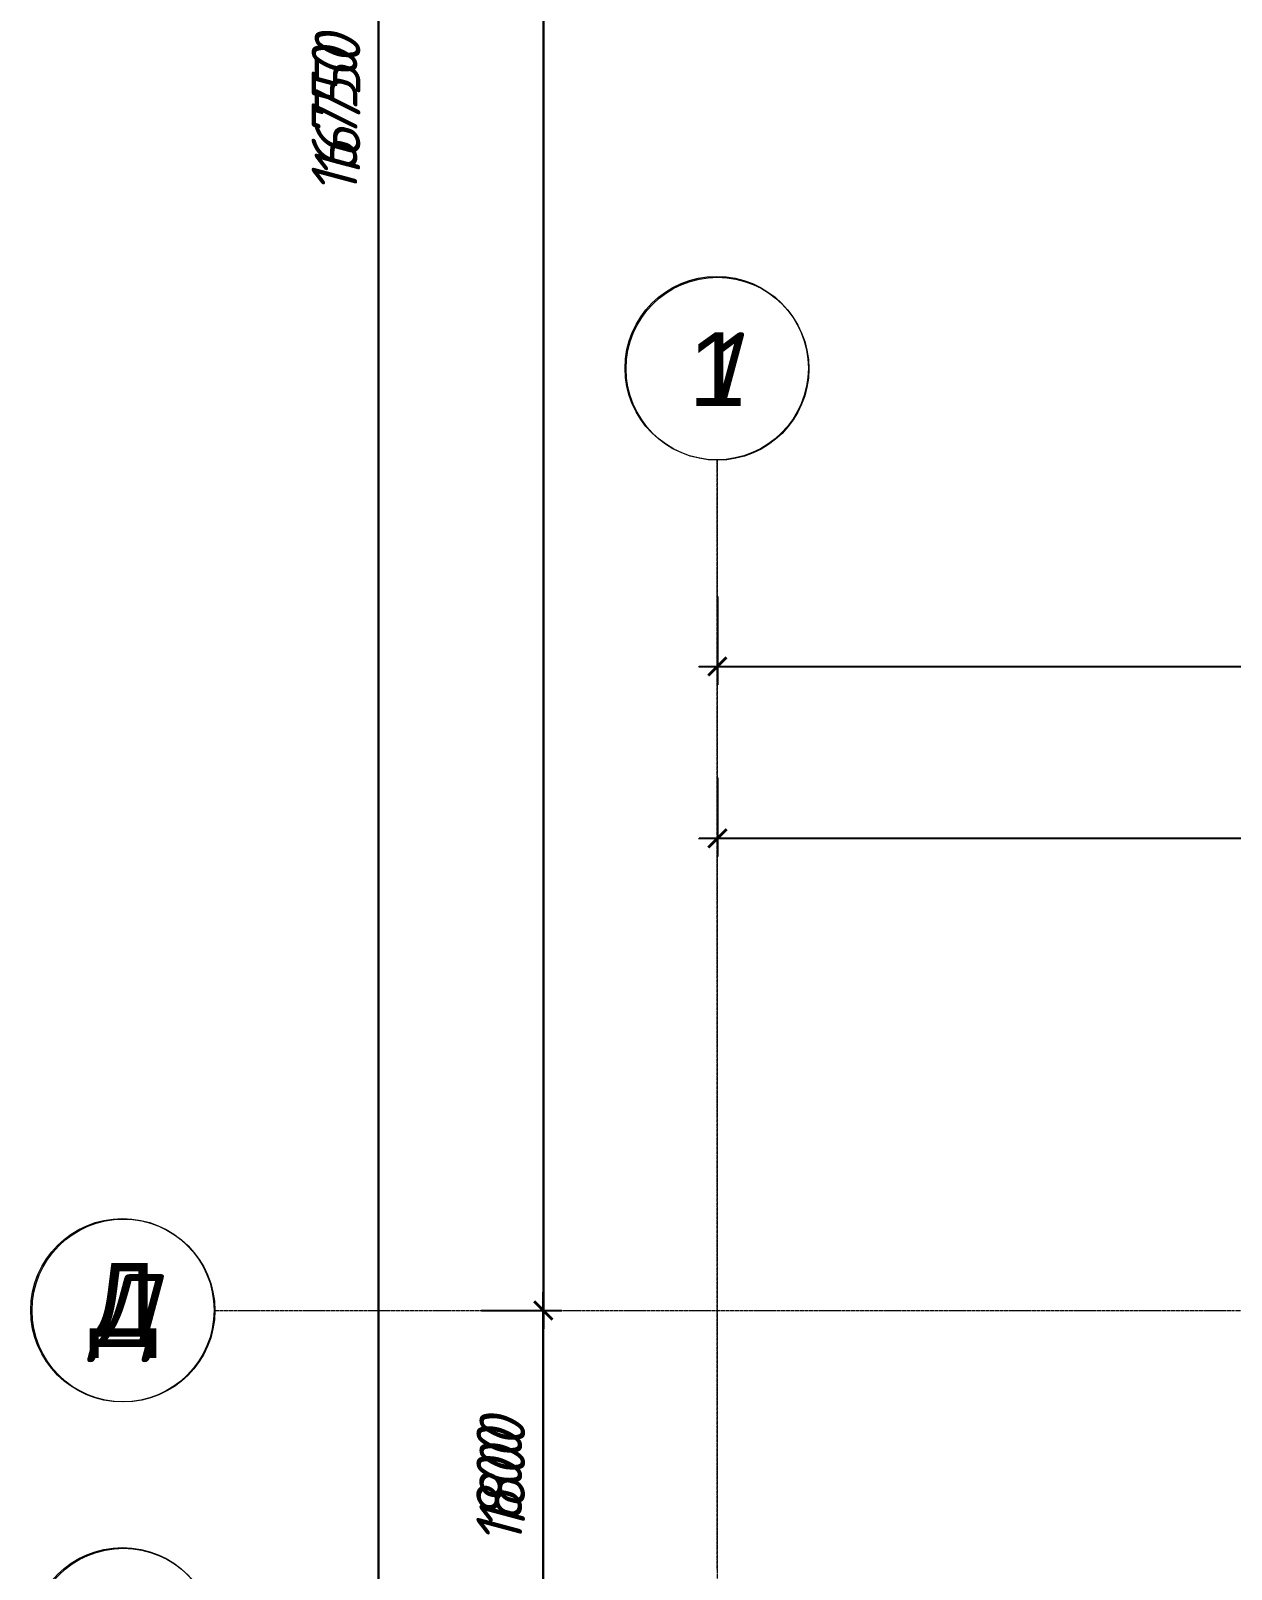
# Model space of a CAD drawing. Header units: millimetres. Extents: x -10178924 to 11692288, y -947381 to 58396.
# Drawn here: x 711602 to 718170, y -812655 to -804242 of the extents above; entities that cross this region are included whole.
import ezdxf
from ezdxf.enums import TextEntityAlignment as Align

# ---------------------------------------------------------------- set-up
doc = ezdxf.new("R2010")
doc.units = ezdxf.units.MM
doc.linetypes.add('осевая', pattern=[50.8, 31.75, -6.35, 6.35, -6.35])
doc.layers.add('PDF _Размеры осевые', color=7, linetype='Continuous', true_color=0x5d6970)
doc.layers.add('PDF _Текст', color=7, linetype='Continuous', lineweight=5)
doc.layers.add('Размеры осевые', color=153, linetype='Continuous', lineweight=9)
doc.styles.add('PDF ArialMT', font='arial.ttf')
doc.styles.add('PDF GOST Common Italic', font='GOST_Common Italic.ttf')
doc.styles.add('PDF ISOCPEUR Italic', font='isocpeui.ttf')
doc.styles.add('Текст_М100', font='GOST_Common Italic.ttf', dxfattribs={"height": 250})
doc.dimstyles.new('Размеры_М100', dxfattribs={"dimtxt": 250, "dimasz": 100, "dimexe": 100, "dimexo": 100, "dimgap": 100, "dimtad": 1, "dimrnd": 5, "dimtxsty": 'Текст_М100', "dimblk": 'ARCHTICK', "dimcen": 250, "dimdle": 100, "dimadec": 0, "dimazin": 2, "dimtfac": 1, "dimtmove": 1, "dimatfit": 3, "dimfxl": 1, "dimarcsym": 0})

# ---------------------------------------------------------------- blocks, each defined once
blk = doc.blocks.new('_ArchTick')
at = {"color": 0, "linetype": 'ByBlock', "const_width": 0.15}
blk.add_lwpolyline([(-0.5, -0.5), (0.5, 0.5)], dxfattribs=at)
blk = doc.blocks.new('*D2696')
at = {"layer": 'Defpoints', "color": 0, "ltscale": 100, "transparency": 16777216}
for p in [(-8390.4, -30450), (-7952.3, -30450), (-8390.4, -32250)]:
    blk.add_point(p, dxfattribs=at)
at = {"layer": 'Размеры осевые', "color": 0, "lineweight": -2, "ltscale": 100, "transparency": 16777216}
for p, q in [((-7952.3, -32350), (-7952.3, -30350)), ((-8290.4, -30450), (-7852.3, -30450)), ((-8290.4, -32250), (-7852.3, -32250))]:
    blk.add_line(p, q, dxfattribs=at)
at = {"layer": 'Размеры осевые', "color": 0, "lineweight": -2, "ltscale": 100, "transparency": 16777216, "xscale": 100, "yscale": 100, "zscale": 100}
for p, rotation in [((-7952.3, -30450), 90), ((-7952.3, -32250), 270)]:
    blk.add_blockref('_ArchTick', p, dxfattribs=dict(at, rotation=rotation))
at = {"layer": 'Размеры осевые', "color": 0, "ltscale": 100, "transparency": 16777216, "insert": (-8177.3, -31350), "char_height": 250, "attachment_point": 5, "rotation": 90, "style": 'Текст_М100'}
blk.add_mtext('1800', dxfattribs=at)
blk = doc.blocks.new('*D2700')
at = {"layer": 'Defpoints', "color": 0, "ltscale": 100, "transparency": 16777216}
for p in [(-9750, -15500), (-8852.3, -15500), (-9750, -32250)]:
    blk.add_point(p, dxfattribs=at)
at = {"layer": 'Размеры осевые', "color": 0, "lineweight": -2, "ltscale": 100, "transparency": 16777216}
for p, q in [((-8852.3, -32350), (-8852.3, -15400)), ((-9650, -15500), (-8752.3, -15500)), ((-9650, -32250), (-8752.3, -32250))]:
    blk.add_line(p, q, dxfattribs=at)
at = {"layer": 'Размеры осевые', "color": 0, "lineweight": -2, "ltscale": 100, "transparency": 16777216, "xscale": 100, "yscale": 100, "zscale": 100}
for p, rotation in [((-8852.3, -15500), 90), ((-8852.3, -32250), 270)]:
    blk.add_blockref('_ArchTick', p, dxfattribs=dict(at, rotation=rotation))
at = {"layer": 'Размеры осевые', "color": 0, "ltscale": 100, "transparency": 16777216, "insert": (-9078.9, -23875), "char_height": 250, "attachment_point": 5, "rotation": 90, "style": 'Текст_М100'}
blk.add_mtext('16750', dxfattribs=at)
blk = doc.blocks.new('*D2702')
at = {"layer": 'Defpoints', "color": 0, "ltscale": 100, "transparency": 16777216}
for p in [(-8472, -15500), (-8390.4, -30450), (-7952.3, -30450)]:
    blk.add_point(p, dxfattribs=at)
at = {"layer": 'Размеры осевые', "color": 0, "lineweight": -2, "ltscale": 100, "transparency": 16777216}
for p, q in [((-7952.3, -15400), (-7952.3, -30550)), ((-8372, -15500), (-7852.3, -15500)), ((-8290.4, -30450), (-7852.3, -30450))]:
    blk.add_line(p, q, dxfattribs=at)
at = {"layer": 'Размеры осевые', "color": 0, "lineweight": -2, "ltscale": 100, "transparency": 16777216, "xscale": 100, "yscale": 100, "zscale": 100}
for p, rotation in [((-7952.3, -15500), 90), ((-7952.3, -30450), 270)]:
    blk.add_blockref('_ArchTick', p, dxfattribs=dict(at, rotation=rotation))
at = {"layer": 'Размеры осевые', "color": 0, "ltscale": 100, "transparency": 16777216, "insert": (-8177.3, -22975), "char_height": 250, "attachment_point": 5, "rotation": 90, "style": 'Текст_М100'}
blk.add_mtext('14950', dxfattribs=at)
blk = doc.blocks.new('*D2713')
at = {"layer": 'Defpoints', "color": 0, "ltscale": 100, "transparency": 16777216}
for p in [(-7000, -26444.9), (61000, -26444.9), (61000, -26928.2)]:
    blk.add_point(p, dxfattribs=at)
at = {"layer": 'Размеры осевые', "color": 0, "lineweight": -2, "ltscale": 100, "transparency": 16777216}
for p, q in [((-7000, -26544.9), (-7000, -27028.2)), ((61000, -26544.9), (61000, -27028.2)), ((-7100, -26928.2), (61100, -26928.2))]:
    blk.add_line(p, q, dxfattribs=at)
at = {"layer": 'Размеры осевые', "color": 0, "lineweight": -2, "ltscale": 100, "transparency": 16777216, "xscale": 100, "yscale": 100, "zscale": 100, "rotation": 180}
blk.add_blockref('_ArchTick', (-7000, -26928.2), dxfattribs=at)
at = {"layer": 'Размеры осевые', "color": 0, "lineweight": -2, "ltscale": 100, "transparency": 16777216, "xscale": 100, "yscale": 100, "zscale": 100}
blk.add_blockref('_ArchTick', (61000, -26928.2), dxfattribs=at)
at = {"layer": 'Размеры осевые', "color": 0, "ltscale": 100, "transparency": 16777216, "insert": (27000, -26703.2), "char_height": 250, "attachment_point": 5, "style": 'Текст_М100'}
blk.add_mtext('68000', dxfattribs=at)
blk = doc.blocks.new('*D2714')
at = {"layer": 'Defpoints', "color": 0, "ltscale": 100, "transparency": 16777216}
for p in [(-7000, -27437.9), (-600, -27437.9), (-600, -27867.7)]:
    blk.add_point(p, dxfattribs=at)
at = {"layer": 'Размеры осевые', "color": 0, "lineweight": -2, "ltscale": 100, "transparency": 16777216}
for p, q in [((-7000, -27537.9), (-7000, -27967.7)), ((-600, -27537.9), (-600, -27967.7)), ((-7100, -27867.7), (-500, -27867.7))]:
    blk.add_line(p, q, dxfattribs=at)
at = {"layer": 'Размеры осевые', "color": 0, "lineweight": -2, "ltscale": 100, "transparency": 16777216, "xscale": 100, "yscale": 100, "zscale": 100, "rotation": 180}
blk.add_blockref('_ArchTick', (-7000, -27867.7), dxfattribs=at)
at = {"layer": 'Размеры осевые', "color": 0, "lineweight": -2, "ltscale": 100, "transparency": 16777216, "xscale": 100, "yscale": 100, "zscale": 100}
blk.add_blockref('_ArchTick', (-600, -27867.7), dxfattribs=at)
at = {"layer": 'Размеры осевые', "color": 0, "ltscale": 100, "transparency": 16777216, "insert": (-3800, -27642.7), "char_height": 250, "attachment_point": 5, "style": 'Текст_М100'}
blk.add_mtext('6400', dxfattribs=at)
blk = doc.blocks.new('A$C5282721b')
at = {"layer": 'Размеры осевые', "color": 251, "linetype": 'осевая', "ltscale": 0.5, "transparency": 33554687}
for p, q in [((-7000, -52200), (-7000, -25800)), ((-9750, -30450), (44700, -30450))]:
    blk.add_line(p, q, dxfattribs=at)
at = {"layer": 'Размеры осевые', "color": 251, "ltscale": 100, "transparency": 33554687}
for centre in [(-7000, -25300), (-10250, -30450), (-10250, -32250)]:
    blk.add_circle(centre, 500, dxfattribs=at)
at = {"layer": 'Размеры осевые', "color": 251, "ltscale": 100, "transparency": 33554687, "style": 'PDF ISOCPEUR Italic'}
for s, p in [('1', (-7000, -25300)), ('Д', (-10250, -30450))]:
    blk.add_text(s, height=400, dxfattribs=at).set_placement(p, align=Align.MIDDLE_CENTER)
at = {"layer": 'Размеры осевые', "color": 251, "ltscale": 100, "transparency": 33554687}
for base, p1, p2, picture, middle in [((-8852.333, -15500), (-9750, -32250), (-9750, -15500), '*D2700', (-9078.943, -23875)), ((-7952.328, -30450), (-8472.036, -15500), (-8390.375, -30450), '*D2702', (-8177.328, -22975)), ((-7952.328, -30450), (-8390.375, -32250), (-8390.375, -30450), '*D2696', (-8177.328, -31350))]:
    dim = blk.add_linear_dim(base=base, p1=p1, p2=p2, angle=90, dimstyle='Размеры_М100', dxfattribs=at)
    dim.commit()
    dim.dimension.update_dxf_attribs({"geometry": picture, "text_midpoint": middle})
for base, p1, p2, picture, middle in [((61000, -26928.154), (-7000, -26444.862), (61000, -26444.862), '*D2713', (27000, -26703.154)), ((-600, -27867.723), (-7000, -27437.867), (-600, -27437.867), '*D2714', (-3800, -27642.723))]:
    dim = blk.add_linear_dim(base=base, p1=p1, p2=p2, dimstyle='Размеры_М100', dxfattribs=at)
    dim.commit()
    dim.dimension.update_dxf_attribs({"geometry": picture, "text_midpoint": middle})

msp = doc.modelspace()

# ---------------------------------------------------------------- linework, layer by layer
at = {"layer": 'PDF _Размеры осевые', "lineweight": 9}
for points in [[(713502.4, -813141.8), (713502.4, -796192.1)], [(714404.1, -796191.4), (714404.1, -811342)], [(715356.6, -806609.7), (715356.6, -806605.5), (715356.6, -806592.8)], [(715356.6, -806635.1), (715356.6, -806630.9), (715356.6, -806614)], [(715356.6, -806660.5), (715356.6, -806656.3), (715356.6, -806639.4)], [(715356.6, -806685.9), (715356.6, -806681.7), (715356.6, -806664.8)], [(715356.6, -806711.3), (715356.6, -806707.1), (715356.6, -806690.2)], [(715356.6, -806736.7), (715356.6, -806732.5), (715356.6, -806715.6)], [(715356.6, -806762.1), (715356.6, -806757.9), (715356.6, -806741)], [(715356.6, -806787.5), (715356.6, -806783.3), (715356.6, -806766.4)], [(715356.6, -806812.9), (715356.6, -806808.7), (715356.6, -806791.8)], [(715356.6, -806838.3), (715356.6, -806834.1), (715356.6, -806817.2)], [(715356.6, -806863.7), (715356.6, -806859.5), (715356.6, -806842.6)], [(715356.6, -806889.1), (715356.6, -806884.9), (715356.6, -806868)], [(715356.6, -806914.5), (715356.6, -806910.3), (715356.6, -806893.4)], [(715356.6, -806939.9), (715356.6, -806935.7), (715356.6, -806918.8)], [(715356.6, -806965.3), (715356.6, -806961.1), (715356.6, -806944.2)], [(715356.6, -806990.7), (715356.6, -806986.5), (715356.6, -806969.6)], [(715356.6, -807016.1), (715356.6, -807011.9), (715356.6, -806995)], [(715356.6, -807041.5), (715356.6, -807037.3), (715356.6, -807020.4)], [(715356.6, -807066.9), (715356.6, -807062.7), (715356.6, -807045.8)], [(715356.6, -807092.3), (715356.6, -807088.1), (715356.6, -807071.2)], [(715356.6, -807117.7), (715356.6, -807113.5), (715356.6, -807096.6)], [(715356.6, -807143.1), (715356.6, -807138.9), (715356.6, -807122)], [(715356.6, -807168.5), (715356.6, -807164.3), (715356.6, -807147.4)], [(715356.6, -807193.9), (715356.6, -807189.7), (715356.6, -807172.8)], [(715356.6, -807219.3), (715356.6, -807215.1), (715356.6, -807198.2)], [(715356.6, -807244.7), (715356.6, -807240.5), (715356.6, -807223.6)], [(715356.6, -807270.1), (715356.6, -807265.9), (715356.6, -807249)], [(715356.6, -807295.5), (715356.6, -807291.3), (715356.6, -807274.4)], [(715356.6, -807320.9), (715356.6, -807316.7), (715356.6, -807299.8)], [(715356.6, -807346.3), (715356.6, -807342.1), (715356.6, -807325.2)], [(715356.6, -807333.6), (715356.6, -807820.5)], [(715356.6, -807371.7), (715356.6, -807367.5), (715356.6, -807350.6)], [(715356.6, -807397.1), (715356.6, -807392.9), (715356.6, -807376)], [(715356.6, -807422.5), (715356.6, -807418.3), (715356.6, -807401.4)], [(715356.6, -807447.9), (715356.6, -807443.7), (715356.6, -807426.8)], [(715356.6, -807473.3), (715356.6, -807469.1), (715356.6, -807452.2)], [(715356.6, -807498.7), (715356.6, -807494.5), (715356.6, -807477.6)], [(715356.6, -807524.1), (715356.6, -807519.9), (715356.6, -807503)], [(715356.6, -807549.5), (715356.6, -807545.3), (715356.6, -807528.4)], [(715356.6, -807574.9), (715356.6, -807570.7), (715356.6, -807553.8)], [(715356.6, -807600.3), (715356.6, -807596.1), (715356.6, -807579.2)], [(715356.6, -807625.7), (715356.6, -807621.5), (715356.6, -807604.6)], [(715356.6, -807651.1), (715356.6, -807646.9), (715356.6, -807630)], [(715356.6, -807676.5), (715356.6, -807672.3), (715356.6, -807655.4)], [(715356.6, -807701.9), (715356.6, -807697.7), (715356.6, -807680.8)], [(715255, -807718.9), (783451.7, -807718.9)], [(715356.6, -807727.3), (715356.6, -807723.1), (715356.6, -807706.2)], [(715356.6, -807752.7), (715356.6, -807748.5), (715356.6, -807731.6)], [(715356.6, -807778.1), (715356.6, -807773.9), (715356.6, -807757)], [(715356.6, -807803.5), (715356.6, -807799.3), (715356.6, -807782.4)], [(715356.6, -807828.9), (715356.6, -807824.7), (715356.6, -807807.8)], [(715356.6, -807854.3), (715356.6, -807850.1), (715356.6, -807833.2)], [(715356.6, -807879.7), (715356.6, -807875.5), (715356.6, -807858.6)], [(715356.6, -807905.1), (715356.6, -807900.9), (715356.6, -807884)], [(715356.6, -807930.5), (715356.6, -807926.3), (715356.6, -807909.4)], [(715356.6, -807955.9), (715356.6, -807951.7), (715356.6, -807934.8)], [(715356.6, -807981.3), (715356.6, -807977.1), (715356.6, -807960.2)], [(715356.6, -808006.7), (715356.6, -808002.5), (715356.6, -807985.6)], [(715356.6, -808032.1), (715356.6, -808027.9), (715356.6, -808011)], [(715356.6, -808057.5), (715356.6, -808053.3), (715356.6, -808036.4)], [(715356.6, -808082.9), (715356.6, -808078.7), (715356.6, -808061.8)], [(715356.6, -808108.3), (715356.6, -808104.1), (715356.6, -808087.2)], [(715356.6, -808133.7), (715356.6, -808129.5), (715356.6, -808112.6)], [(715356.6, -808159.1), (715356.6, -808154.9), (715356.6, -808138)], [(715356.6, -808184.5), (715356.6, -808180.3), (715356.6, -808163.4)], [(715356.6, -808209.9), (715356.6, -808205.7), (715356.6, -808188.8)], [(715356.6, -808235.3), (715356.6, -808231.1), (715356.6, -808214.2)], [(715356.6, -808260.7), (715356.6, -808256.5), (715356.6, -808239.6)], [(715356.6, -808286.1), (715356.6, -808281.9), (715356.6, -808265)], [(715356.6, -808311.5), (715356.6, -808307.3), (715356.6, -808290.4)], [(715356.6, -808336.9), (715356.6, -808332.7), (715356.6, -808315.8)], [(715356.6, -808328.5), (715356.6, -808760.3)], [(715356.6, -808362.3), (715356.6, -808358.1), (715356.6, -808341.2)], [(715356.6, -808387.7), (715356.6, -808383.5), (715356.6, -808366.6)], [(715356.6, -808413.1), (715356.6, -808408.9), (715356.6, -808392)], [(715356.6, -808438.5), (715356.6, -808434.3), (715356.6, -808417.4)], [(715356.6, -808463.9), (715356.6, -808459.7), (715356.6, -808442.8)], [(715356.6, -808489.3), (715356.6, -808485.1), (715356.6, -808468.2)], [(715356.6, -808514.7), (715356.6, -808510.5), (715356.6, -808493.6)], [(715356.6, -808540.1), (715356.6, -808535.9), (715356.6, -808519)], [(715356.6, -808565.5), (715356.6, -808561.3), (715356.6, -808544.4)], [(715356.6, -808590.9), (715356.6, -808586.7), (715356.6, -808569.8)], [(715356.6, -808616.3), (715356.6, -808612.1), (715356.6, -808595.2)], [(715255, -808658.7), (721854.5, -808658.7)], [(715356.6, -808641.7), (715356.6, -808637.5), (715356.6, -808620.6)], [(715356.6, -808667.1), (715356.6, -808662.9), (715356.6, -808646)], [(715356.6, -808692.5), (715356.6, -808688.3), (715356.6, -808671.4)], [(715356.6, -808717.9), (715356.6, -808713.7), (715356.6, -808696.8)], [(715356.6, -808743.3), (715356.6, -808739.1), (715356.6, -808722.2)], [(715356.6, -808768.7), (715356.6, -808764.5), (715356.6, -808747.6)], [(715356.6, -808794.1), (715356.6, -808789.9), (715356.6, -808773)], [(715356.6, -808819.5), (715356.6, -808815.3), (715356.6, -808798.4)], [(715356.6, -808844.9), (715356.6, -808840.7), (715356.6, -808823.8)], [(715356.6, -808870.3), (715356.6, -808866.1), (715356.6, -808849.2)], [(715356.6, -808895.7), (715356.6, -808891.5), (715356.6, -808874.6)], [(715356.6, -808921.1), (715356.6, -808916.9), (715356.6, -808900)], [(715356.6, -808946.5), (715356.6, -808942.3), (715356.6, -808925.4)], [(715356.6, -808971.9), (715356.6, -808967.7), (715356.6, -808950.8)], [(715356.6, -808997.3), (715356.6, -808993.1), (715356.6, -808976.2)], [(715356.6, -809022.7), (715356.6, -809018.5), (715356.6, -809001.6)], [(715356.6, -809048.1), (715356.6, -809043.9), (715356.6, -809027)], [(715356.6, -809073.5), (715356.6, -809069.3), (715356.6, -809052.4)], [(715356.6, -809098.9), (715356.6, -809094.7), (715356.6, -809077.8)], [(715356.6, -809124.3), (715356.6, -809120.1), (715356.6, -809103.2)], [(715356.6, -809149.7), (715356.6, -809145.5), (715356.6, -809128.6)], [(715356.6, -809175.1), (715356.6, -809170.9), (715356.6, -809154)], [(715356.6, -809200.5), (715356.6, -809196.3), (715356.6, -809179.4)], [(715356.6, -809225.9), (715356.6, -809221.7), (715356.6, -809204.8)], [(715356.6, -809251.3), (715356.6, -809247.1), (715356.6, -809230.2)], [(715356.6, -809276.7), (715356.6, -809272.5), (715356.6, -809255.6)], [(715356.6, -809293.7), (715356.6, -809281)], [(715356.6, -809302.1), (715356.6, -809297.9)], [(715356.6, -809319.1), (715356.6, -809306.4)], [(715356.6, -809327.5), (715356.6, -809323.3)], [(715356.6, -809344.5), (715356.6, -809331.8)], [(715356.6, -809352.9), (715356.6, -809348.7)], [(715356.6, -809369.9), (715356.6, -809357.2)], [(715356.6, -809378.3), (715356.6, -809374.1)], [(715356.6, -809395.3), (715356.6, -809382.6)], [(715356.6, -809403.8), (715356.6, -809399.5)], [(715356.6, -809420.7), (715356.6, -809408)], [(715356.6, -809429.1), (715356.6, -809424.9)], [(715356.6, -809446.1), (715356.6, -809433.4)], [(715356.6, -809454.5), (715356.6, -809450.3)], [(715356.6, -809471.5), (715356.6, -809458.8)], [(715356.6, -809479.9), (715356.6, -809475.7)], [(715356.6, -809496.9), (715356.6, -809484.2)], [(715356.6, -809505.3), (715356.6, -809501.1)], [(715356.6, -809522.3), (715356.6, -809509.6)], [(715356.6, -809530.8), (715356.6, -809526.5)], [(715356.6, -809547.7), (715356.6, -809535)], [(715356.6, -809556.2), (715356.6, -809551.9)], [(715356.6, -809573.1), (715356.6, -809560.4)], [(715356.6, -809581.5), (715356.6, -809577.3)], [(715356.6, -809598.5), (715356.6, -809585.8)], [(715356.6, -809606.9), (715356.6, -809602.7)], [(715356.6, -809623.9), (715356.6, -809611.2)], [(715356.6, -809632.4), (715356.6, -809628.1)], [(715356.6, -809649.3), (715356.6, -809636.6)], [(715356.6, -809657.8), (715356.6, -809653.5)], [(715356.6, -809674.7), (715356.6, -809662)], [(715356.6, -809683.2), (715356.6, -809678.9)], [(715356.6, -809700.1), (715356.6, -809687.4)], [(715356.6, -809708.5), (715356.6, -809704.3)], [(715356.6, -809725.5), (715356.6, -809712.8)], [(715356.6, -809733.9), (715356.6, -809729.7)], [(715356.6, -809750.9), (715356.6, -809738.2)], [(715356.6, -809759.4), (715356.6, -809755.1)], [(715356.6, -809776.3), (715356.6, -809763.6)], [(715356.6, -809784.8), (715356.6, -809780.5)], [(715356.6, -809801.7), (715356.6, -809789)], [(715356.6, -809810.2), (715356.6, -809805.9)], [(715356.6, -809827.1), (715356.6, -809814.4)], [(715356.6, -809835.6), (715356.6, -809831.3)], [(715356.6, -809852.5), (715356.6, -809839.8)], [(715356.6, -809861), (715356.6, -809856.7)], [(715356.6, -809877.9), (715356.6, -809865.2)], [(715356.6, -809886.4), (715356.6, -809882.1)], [(715356.6, -809903.3), (715356.6, -809890.6)], [(715356.6, -809911.8), (715356.6, -809907.5)], [(715356.6, -809928.7), (715356.6, -809916)], [(715356.6, -809937.2), (715356.6, -809932.9)], [(715356.6, -809954.1), (715356.6, -809941.4)], [(715356.6, -809962.6), (715356.6, -809958.3)], [(715356.6, -809979.5), (715356.6, -809966.8)], [(715356.6, -809988), (715356.6, -809983.7)], [(715356.6, -810004.9), (715356.6, -809992.2)], [(715356.6, -810013.4), (715356.6, -810009.1)], [(715356.6, -810030.3), (715356.6, -810017.6)], [(715356.6, -810038.8), (715356.6, -810034.5)], [(715356.6, -810055.7), (715356.6, -810043)], [(715356.6, -810064.2), (715356.6, -810059.9)], [(715356.6, -810081.1), (715356.6, -810068.4)], [(715356.6, -810089.6), (715356.6, -810085.3)], [(715356.6, -810106.5), (715356.6, -810093.8)], [(715356.6, -810115), (715356.6, -810110.7)], [(715356.6, -810131.9), (715356.6, -810119.2)], [(715356.6, -810140.4), (715356.6, -810136.1)], [(715356.6, -810157.3), (715356.6, -810144.6)], [(715356.6, -810165.8), (715356.6, -810161.5)], [(715356.6, -810182.7), (715356.6, -810170)], [(715356.6, -810191.2), (715356.6, -810186.9)], [(715356.6, -810208.1), (715356.6, -810195.4)], [(715356.6, -810216.6), (715356.6, -810212.3)], [(715356.6, -810233.5), (715356.6, -810220.8)], [(715356.6, -810242), (715356.6, -810237.7)], [(715356.6, -810258.9), (715356.6, -810246.2)], [(715356.6, -810267.4), (715356.6, -810263.1)], [(715356.6, -810284.3), (715356.6, -810271.6)], [(715356.6, -810292.8), (715356.6, -810288.5)], [(715356.6, -810309.7), (715356.6, -810297)], [(715356.6, -810318.2), (715356.6, -810313.9)], [(715356.6, -810335.1), (715356.6, -810322.4)], [(715356.6, -810343.6), (715356.6, -810339.3)], [(715356.6, -810360.5), (715356.6, -810347.8)], [(715356.6, -810369), (715356.6, -810364.7)], [(715356.6, -810385.9), (715356.6, -810373.2)], [(715356.6, -810394.4), (715356.6, -810390.1)], [(715356.6, -810411.3), (715356.6, -810398.6)], [(715356.6, -810419.8), (715356.6, -810415.5)], [(715356.6, -810436.7), (715356.6, -810424)], [(715356.6, -810445.2), (715356.6, -810440.9)], [(715356.6, -810462.1), (715356.6, -810449.4)], [(715356.6, -810470.6), (715356.6, -810466.3)], [(715356.6, -810487.5), (715356.6, -810474.8)], [(715356.6, -810496), (715356.6, -810491.7)], [(715356.6, -810512.9), (715356.6, -810500.2)], [(715356.6, -810521.4), (715356.6, -810517.1)], [(715356.6, -810538.3), (715356.6, -810525.6)], [(715356.6, -810546.8), (715356.6, -810542.5)], [(715356.6, -810563.7), (715356.6, -810551)], [(715356.6, -810572.2), (715356.6, -810567.9)], [(715356.6, -810589.1), (715356.6, -810576.4)], [(715356.6, -810597.6), (715356.6, -810593.3)], [(715356.6, -810614.5), (715356.6, -810601.8)], [(715356.6, -810623), (715356.6, -810618.7)], [(715356.6, -810639.9), (715356.6, -810627.2)], [(715356.6, -810648.4), (715356.6, -810644.1)], [(715356.6, -810665.3), (715356.6, -810652.6)], [(715356.6, -810673.8), (715356.6, -810669.5)], [(715356.6, -810690.7), (715356.6, -810678)], [(715356.6, -810699.2), (715356.6, -810694.9)], [(715356.6, -810716.1), (715356.6, -810703.4)], [(715356.6, -810724.6), (715356.6, -810720.3)], [(715356.6, -810741.5), (715356.6, -810728.8)], [(715356.6, -810750), (715356.6, -810745.7)], [(715356.6, -810766.9), (715356.6, -810754.2)], [(715356.6, -810775.4), (715356.6, -810771.1)], [(715356.6, -810792.3), (715356.6, -810779.6)], [(715356.6, -810800.8), (715356.6, -810796.5)], [(715356.6, -810817.7), (715356.6, -810805)], [(715356.6, -810826.2), (715356.6, -810821.9)], [(715356.6, -810843.1), (715356.6, -810830.4)], [(715356.6, -810851.6), (715356.6, -810847.3)], [(715356.6, -810868.5), (715356.6, -810855.8)], [(715356.6, -810877), (715356.6, -810872.7)], [(715356.6, -810893.9), (715356.6, -810881.2)], [(715356.6, -810902.4), (715356.6, -810898.1)], [(715356.6, -810919.3), (715356.6, -810906.6)], [(715356.6, -810927.8), (715356.6, -810923.5)], [(715356.6, -810944.7), (715356.6, -810932)], [(715356.6, -810953.2), (715356.6, -810948.9)], [(715356.6, -810970.1), (715356.6, -810957.4)], [(715356.6, -810978.6), (715356.6, -810974.3)], [(715356.6, -810995.5), (715356.6, -810982.8)], [(715356.6, -811004), (715356.6, -810999.7)], [(715356.6, -811020.9), (715356.6, -811008.2)], [(715356.6, -811029.4), (715356.6, -811025.1)], [(715356.6, -811046.3), (715356.6, -811033.6)], [(715356.6, -811054.8), (715356.6, -811050.5)], [(715356.6, -811071.7), (715356.6, -811059)], [(715356.6, -811080.2), (715356.6, -811075.9)], [(715356.6, -811097.1), (715356.6, -811084.4)], [(715356.6, -811105.6), (715356.6, -811101.3)], [(715356.6, -811122.5), (715356.6, -811109.8)], [(715356.6, -811131), (715356.6, -811126.7)], [(715356.6, -811147.9), (715356.6, -811135.2)], [(714404.1, -813141.8), (714404.1, -811139.5)], [(715356.6, -811156.4), (715356.6, -811152.1)], [(715356.6, -811173.3), (715356.6, -811160.6)], [(715356.6, -811181.8), (715356.6, -811177.5)], [(715356.6, -811198.7), (715356.6, -811186)], [(715356.6, -811207.2), (715356.6, -811202.9)], [(715356.6, -811224.1), (715356.6, -811211.4)], [(712604.9, -811241), (712621.8, -811241)], [(712626, -811241), (712630.3, -811241)], [(712634.5, -811241), (712647.2, -811241)], [(712651.4, -811241), (712655.7, -811241)], [(712659.9, -811241), (712672.6, -811241)], [(712676.8, -811241), (712681.1, -811241)], [(712685.3, -811241), (712698, -811241)], [(712702.2, -811241), (712706.5, -811241)], [(712710.7, -811241), (712723.4, -811241)], [(712727.6, -811241), (712731.9, -811241)], [(712736.1, -811241), (712748.8, -811241)], [(712753, -811241), (712757.3, -811241)], [(712761.5, -811241), (712774.2, -811241)], [(712778.4, -811241), (712782.7, -811241)], [(712786.9, -811241), (712799.6, -811241)], [(712803.8, -811241), (712808.1, -811241)], [(712812.3, -811241), (712825, -811241)], [(712829.2, -811241), (712833.5, -811241)], [(712837.7, -811241), (712850.4, -811241)], [(712854.6, -811241), (712858.9, -811241)], [(712863.1, -811241), (712875.8, -811241)], [(712880, -811241), (712884.3, -811241)], [(712888.5, -811241), (712901.2, -811241)], [(712905.5, -811241), (712909.7, -811241)], [(712913.9, -811241), (712926.6, -811241)], [(712930.9, -811241), (712935.1, -811241)], [(712939.3, -811241), (712952, -811241)], [(712956.2, -811241), (712960.5, -811241)], [(712964.7, -811241), (712977.4, -811241)], [(712981.6, -811241), (712985.9, -811241)], [(712990.1, -811241), (713002.8, -811241)], [(713007, -811241), (713011.3, -811241)], [(713015.5, -811241), (713028.2, -811241)], [(713032.4, -811241), (713036.7, -811241)], [(713040.9, -811241), (713053.6, -811241)], [(713057.8, -811241), (713062.1, -811241)], [(713066.3, -811241), (713079, -811241)], [(713083.2, -811241), (713087.5, -811241)], [(713091.7, -811241), (713104.4, -811241)], [(713108.7, -811241), (713112.9, -811241)], [(713117.1, -811241), (713129.8, -811241)], [(713134.1, -811241), (713138.3, -811241)], [(713142.5, -811241), (713155.2, -811241)], [(713159.5, -811241), (713163.7, -811241)], [(713167.9, -811241), (713180.6, -811241)], [(713184.9, -811241), (713189.1, -811241)], [(713193.3, -811241), (713206, -811241)], [(713210.2, -811241), (713214.5, -811241)], [(713218.7, -811241), (713231.4, -811241)], [(713235.6, -811241), (713239.9, -811241)], [(713244.1, -811241), (713256.8, -811241)], [(713261, -811241), (713265.3, -811241)], [(713269.5, -811241), (713282.2, -811241)], [(713286.4, -811241), (713290.7, -811241)], [(713294.9, -811241), (713307.6, -811241)], [(713311.8, -811241), (713316.1, -811241)], [(713320.3, -811241), (713333, -811241)], [(713337.3, -811241), (713341.5, -811241)], [(713345.7, -811241), (713358.4, -811241)], [(713362.7, -811241), (713366.9, -811241)], [(713371.1, -811241), (713383.8, -811241)], [(713388.1, -811241), (713392.3, -811241)], [(713396.5, -811241), (713409.2, -811241)], [(713413.5, -811241), (713417.7, -811241)], [(713421.9, -811241), (713434.6, -811241)], [(713438.9, -811241), (713443.1, -811241)], [(713447.3, -811241), (713460, -811241)], [(713464.2, -811241), (713468.5, -811241)], [(713472.7, -811241), (713485.4, -811241)], [(713489.6, -811241), (713493.9, -811241)], [(713498.1, -811241), (713510.8, -811241)], [(713515, -811241), (713519.3, -811241)], [(713523.5, -811241), (713536.2, -811241)], [(713540.5, -811241), (713544.7, -811241)], [(713548.9, -811241), (713561.6, -811241)], [(713565.9, -811241), (713570.1, -811241)], [(713574.3, -811241), (713587, -811241)], [(713591.3, -811241), (713595.5, -811241)], [(713599.7, -811241), (713612.4, -811241)], [(713616.7, -811241), (713620.9, -811241)], [(713625.1, -811241), (713637.8, -811241)], [(713642.1, -811241), (713646.3, -811241)], [(713650.5, -811241), (713663.2, -811241)], [(713667.5, -811241), (713671.7, -811241)], [(713675.9, -811241), (713688.6, -811241)], [(713692.9, -811241), (713697.1, -811241)], [(713701.3, -811241), (713714, -811241)], [(713718.2, -811241), (713722.5, -811241)], [(713726.7, -811241), (713739.4, -811241)], [(713743.7, -811241), (713747.9, -811241)], [(713752.1, -811241), (713764.8, -811241)], [(713769.1, -811241), (713773.3, -811241)], [(713777.5, -811241), (713790.2, -811241)], [(713794.5, -811241), (713798.7, -811241)], [(713802.9, -811241), (713815.6, -811241)], [(713819.9, -811241), (713824.1, -811241)], [(713828.3, -811241), (713841, -811241)], [(713845.3, -811241), (713849.5, -811241)], [(713853.7, -811241), (713866.4, -811241)], [(713870.7, -811241), (713874.9, -811241)], [(713879.1, -811241), (713891.8, -811241)], [(713896.1, -811241), (713900.3, -811241)], [(713904.5, -811241), (713917.2, -811241)], [(713921.5, -811241), (713925.7, -811241)], [(713929.9, -811241), (713942.6, -811241)], [(713946.9, -811241), (713951.1, -811241)], [(713955.3, -811241), (713968, -811241)], [(713972.3, -811241), (713976.5, -811241)], [(713980.7, -811241), (713993.4, -811241)], [(713997.7, -811241), (714001.9, -811241)], [(714006.1, -811241), (714018.8, -811241)], [(714023.1, -811241), (714027.3, -811241)], [(714031.5, -811241), (714044.2, -811241)], [(714048.5, -811241), (714052.7, -811241)], [(714056.9, -811241), (714069.6, -811241)], [(714073.9, -811241), (714078.1, -811241)], [(714082.3, -811241), (714095, -811241)], [(714099.3, -811241), (714103.5, -811241)], [(714107.7, -811241), (714120.4, -811241)], [(714124.7, -811241), (714128.9, -811241)], [(714133.1, -811241), (714145.8, -811241)], [(714150.1, -811241), (714154.3, -811241)], [(714158.5, -811241), (714171.2, -811241)], [(714175.5, -811241), (714179.7, -811241)], [(714183.9, -811241), (714196.6, -811241)], [(714200.9, -811241), (714205.1, -811241)], [(714209.3, -811241), (714222, -811241)], [(714226.3, -811241), (714230.5, -811241)], [(714234.7, -811241), (714247.4, -811241)], [(714251.7, -811241), (714255.9, -811241)], [(714260.1, -811241), (714272.8, -811241)], [(714277.1, -811241), (714281.3, -811241)], [(714285.5, -811241), (714298.2, -811241)], [(714302.5, -811241), (714306.7, -811241)], [(714310.9, -811241), (714323.6, -811241)], [(714327.9, -811241), (714332.1, -811241)], [(714336.3, -811241), (714349, -811241)], [(714353.3, -811241), (714357.5, -811241)], [(714361.7, -811241), (714374.4, -811241)], [(714378.7, -811241), (714382.9, -811241)], [(714387.1, -811241), (714399.8, -811241)], [(714404.1, -811241), (714408.3, -811241)], [(714412.5, -811241), (714425.2, -811241)], [(714429.5, -811241), (714433.7, -811241)], [(714437.9, -811241), (714450.6, -811241)], [(714454.9, -811241), (714459.1, -811241)], [(714463.3, -811241), (714476, -811241)], [(714480.3, -811241), (714484.5, -811241)], [(714488.7, -811241), (714501.4, -811241)], [(714505.7, -811241), (714509.9, -811241)], [(714514.1, -811241), (714526.8, -811241)], [(714531.1, -811241), (714535.3, -811241)], [(714539.5, -811241), (714552.2, -811241)], [(714556.5, -811241), (714560.7, -811241)], [(714564.9, -811241), (714577.6, -811241)], [(714581.9, -811241), (714586.1, -811241)], [(714590.3, -811241), (714603, -811241)], [(714607.3, -811241), (714611.5, -811241)], [(714615.7, -811241), (714628.4, -811241)], [(714632.7, -811241), (714636.9, -811241)], [(714641.1, -811241), (714653.8, -811241)], [(714658.1, -811241), (714662.3, -811241)], [(714666.5, -811241), (714679.2, -811241)], [(714683.5, -811241), (714687.7, -811241)], [(714691.9, -811241), (714704.6, -811241)], [(714708.9, -811241), (714713.1, -811241)], [(714717.3, -811241), (714730, -811241)], [(714734.3, -811241), (714738.5, -811241)], [(714742.7, -811241), (714755.4, -811241)], [(714759.7, -811241), (714763.9, -811241)], [(714768.1, -811241), (714780.8, -811241)], [(714785.1, -811241), (714789.3, -811241)], [(714793.5, -811241), (714806.2, -811241)], [(714810.5, -811241), (714814.7, -811241)], [(714818.9, -811241), (714831.6, -811241)], [(714835.9, -811241), (714840.1, -811241)], [(714844.3, -811241), (714857, -811241)], [(714861.3, -811241), (714865.5, -811241)], [(714869.7, -811241), (714882.4, -811241)], [(714886.7, -811241), (714890.9, -811241)], [(714895.1, -811241), (714907.8, -811241)], [(714912.1, -811241), (714916.3, -811241)], [(714920.5, -811241), (714933.2, -811241)], [(714937.5, -811241), (714941.7, -811241)], [(714945.9, -811241), (714958.6, -811241)], [(714962.9, -811241), (714967.1, -811241)], [(714971.3, -811241), (714984, -811241)], [(714988.3, -811241), (714992.5, -811241)], [(714996.7, -811241), (715009.4, -811241)], [(715013.7, -811241), (715017.9, -811241)], [(715022.1, -811241), (715034.8, -811241)], [(715039.1, -811241), (715043.3, -811241)], [(715047.5, -811241), (715060.2, -811241)], [(715064.5, -811241), (715068.7, -811241)], [(715072.9, -811241), (715085.6, -811241)], [(715089.9, -811241), (715094.1, -811241)], [(715098.3, -811241), (715111, -811241)], [(715115.3, -811241), (715119.5, -811241)], [(715123.7, -811241), (715136.4, -811241)], [(715140.7, -811241), (715144.9, -811241)], [(715149.1, -811241), (715161.8, -811241)], [(715166.1, -811241), (715170.3, -811241)], [(715174.5, -811241), (715187.2, -811241)], [(715191.5, -811241), (715195.7, -811241)], [(715199.9, -811241), (715212.6, -811241)], [(715216.9, -811241), (715221.1, -811241)], [(715225.3, -811241), (715238, -811241)], [(715242.3, -811241), (715246.5, -811241)], [(715250.7, -811241), (715263.4, -811241)], [(715267.7, -811241), (715271.9, -811241)], [(715276.1, -811241), (715288.8, -811241)], [(715293.1, -811241), (715297.3, -811241)], [(715301.5, -811241), (715314.2, -811241)], [(715318.5, -811241), (715322.7, -811241)], [(715326.9, -811241), (715339.6, -811241)], [(715343.9, -811241), (715348.1, -811241)], [(715352.3, -811241), (715365, -811241)], [(715356.6, -811232.6), (715356.6, -811228.3)], [(715356.6, -811249.5), (715356.6, -811236.8)], [(715356.6, -811258), (715356.6, -811253.7)], [(715356.6, -811274.9), (715356.6, -811262.2)], [(715356.6, -811283.4), (715356.6, -811279.1)], [(715356.6, -811300.3), (715356.6, -811287.6)], [(715356.6, -811308.8), (715356.6, -811304.5)], [(715369.3, -811241), (715373.5, -811241)], [(715377.7, -811241), (715390.4, -811241)], [(715394.7, -811241), (715398.9, -811241)], [(715403.1, -811241), (715415.8, -811241)], [(715420.1, -811241), (715424.3, -811241)], [(715428.5, -811241), (715441.2, -811241)], [(715445.5, -811241), (715449.7, -811241)], [(715453.9, -811241), (715466.6, -811241)], [(715470.9, -811241), (715475.1, -811241)], [(715479.3, -811241), (715492, -811241)], [(715496.3, -811241), (715500.5, -811241)], [(715504.7, -811241), (715517.4, -811241)], [(715521.7, -811241), (715525.9, -811241)], [(715530.1, -811241), (715542.8, -811241)], [(715547.1, -811241), (715551.3, -811241)], [(715555.5, -811241), (715568.2, -811241)], [(715572.5, -811241), (715576.7, -811241)], [(715580.9, -811241), (715593.6, -811241)], [(715597.9, -811241), (715602.1, -811241)], [(715606.3, -811241), (715619, -811241)], [(715623.3, -811241), (715627.5, -811241)], [(715631.7, -811241), (715644.4, -811241)], [(715648.7, -811241), (715652.9, -811241)], [(715657.1, -811241), (715669.8, -811241)], [(715674.1, -811241), (715678.3, -811241)], [(715682.5, -811241), (715695.2, -811241)], [(715699.5, -811241), (715703.7, -811241)], [(715707.9, -811241), (715720.6, -811241)], [(715724.9, -811241), (715729.1, -811241)], [(715733.3, -811241), (715746, -811241)], [(715750.3, -811241), (715754.5, -811241)], [(715758.7, -811241), (715771.4, -811241)], [(715775.7, -811241), (715779.9, -811241)], [(715784.1, -811241), (715796.8, -811241)], [(715801.1, -811241), (715805.3, -811241)], [(715809.5, -811241), (715822.2, -811241)], [(715826.5, -811241), (715830.7, -811241)], [(715834.9, -811241), (715847.6, -811241)], [(715851.9, -811241), (715856.1, -811241)], [(715860.3, -811241), (715873, -811241)], [(715877.3, -811241), (715881.5, -811241)], [(715885.7, -811241), (715898.4, -811241)], [(715902.7, -811241), (715906.9, -811241)], [(715911.1, -811241), (715923.8, -811241)], [(715928.1, -811241), (715932.3, -811241)], [(715936.5, -811241), (715949.2, -811241)], [(715953.5, -811241), (715957.7, -811241)], [(715961.9, -811241), (715974.6, -811241)], [(715978.9, -811241), (715983.1, -811241)], [(715987.3, -811241), (716000, -811241)], [(716004.3, -811241), (716008.5, -811241)], [(716012.7, -811241), (716025.4, -811241)], [(716029.7, -811241), (716033.9, -811241)], [(716038.1, -811241), (716050.8, -811241)], [(716055.1, -811241), (716059.3, -811241)], [(716063.5, -811241), (716076.2, -811241)], [(716080.5, -811241), (716084.7, -811241)], [(716088.9, -811241), (716101.6, -811241)], [(716105.9, -811241), (716110.1, -811241)], [(716114.3, -811241), (716127, -811241)], [(716131.3, -811241), (716135.5, -811241)], [(716139.7, -811241), (716152.4, -811241)], [(716156.7, -811241), (716160.9, -811241)], [(716165.1, -811241), (716177.8, -811241)], [(716182.1, -811241), (716186.3, -811241)], [(716190.5, -811241), (716203.2, -811241)], [(716207.5, -811241), (716211.7, -811241)], [(716215.9, -811241), (716228.6, -811241)], [(716232.9, -811241), (716237.1, -811241)], [(716241.3, -811241), (716254, -811241)], [(716258.3, -811241), (716262.5, -811241)], [(716266.7, -811241), (716279.4, -811241)], [(716283.7, -811241), (716287.9, -811241)], [(716292.1, -811241), (716304.8, -811241)], [(716309.1, -811241), (716313.3, -811241)], [(716317.5, -811241), (716330.2, -811241)], [(716334.5, -811241), (716338.7, -811241)], [(716342.9, -811241), (716355.6, -811241)], [(716359.9, -811241), (716364.1, -811241)], [(716368.3, -811241), (716381, -811241)], [(716385.3, -811241), (716389.5, -811241)], [(716393.7, -811241), (716406.4, -811241)], [(716410.7, -811241), (716414.9, -811241)], [(716419.1, -811241), (716431.8, -811241)], [(716436.1, -811241), (716440.3, -811241)], [(716444.5, -811241), (716457.2, -811241)], [(716461.5, -811241), (716465.7, -811241)], [(716469.9, -811241), (716482.6, -811241)], [(716486.9, -811241), (716491.1, -811241)], [(716495.3, -811241), (716508, -811241)], [(716512.3, -811241), (716516.5, -811241)], [(716520.7, -811241), (716533.4, -811241)], [(716537.7, -811241), (716541.9, -811241)], [(716546.1, -811241), (716558.8, -811241)], [(716563.1, -811241), (716567.3, -811241)], [(716571.5, -811241), (716584.2, -811241)], [(716588.5, -811241), (716592.7, -811241)], [(716596.9, -811241), (716609.6, -811241)], [(716613.9, -811241), (716618.1, -811241)], [(716622.3, -811241), (716635, -811241)], [(716639.3, -811241), (716643.5, -811241)], [(716647.7, -811241), (716660.4, -811241)], [(716664.7, -811241), (716668.9, -811241)], [(716673.1, -811241), (716685.8, -811241)], [(716690.1, -811241), (716694.3, -811241)], [(716698.5, -811241), (716711.2, -811241)], [(716715.5, -811241), (716719.7, -811241)], [(716723.9, -811241), (716736.6, -811241)], [(716740.9, -811241), (716745.1, -811241)], [(716749.3, -811241), (716762, -811241)], [(716766.3, -811241), (716770.5, -811241)], [(716774.7, -811241), (716787.4, -811241)], [(716791.7, -811241), (716795.9, -811241)], [(716800.1, -811241), (716812.8, -811241)], [(716817.1, -811241), (716821.3, -811241)], [(716825.5, -811241), (716838.2, -811241)], [(716842.5, -811241), (716846.7, -811241)], [(716850.9, -811241), (716863.6, -811241)], [(716867.9, -811241), (716872.1, -811241)], [(716876.3, -811241), (716889, -811241)], [(716893.3, -811241), (716897.5, -811241)], [(716901.7, -811241), (716914.4, -811241)], [(716918.7, -811241), (716922.9, -811241)], [(716927.1, -811241), (716939.8, -811241)], [(716944.1, -811241), (716948.3, -811241)], [(716952.5, -811241), (716965.2, -811241)], [(716969.5, -811241), (716973.7, -811241)], [(716977.9, -811241), (716990.6, -811241)], [(716994.9, -811241), (716999.1, -811241)], [(717003.3, -811241), (717016, -811241)], [(717020.3, -811241), (717024.5, -811241)], [(717028.7, -811241), (717041.4, -811241)], [(717045.7, -811241), (717049.9, -811241)], [(717054.1, -811241), (717066.8, -811241)], [(717071.1, -811241), (717075.3, -811241)], [(717079.5, -811241), (717092.2, -811241)], [(717096.5, -811241), (717100.7, -811241)], [(717104.9, -811241), (717117.6, -811241)], [(717121.9, -811241), (717126.1, -811241)], [(717130.3, -811241), (717143, -811241)], [(717147.3, -811241), (717151.5, -811241)], [(717155.7, -811241), (717168.4, -811241)], [(717172.7, -811241), (717176.9, -811241)], [(717181.1, -811241), (717193.8, -811241)], [(717198.1, -811241), (717202.3, -811241)], [(717206.5, -811241), (717219.2, -811241)], [(717223.5, -811241), (717227.7, -811241)], [(717231.9, -811241), (717244.6, -811241)], [(717248.9, -811241), (717253.1, -811241)], [(717257.3, -811241), (717270, -811241)], [(717274.3, -811241), (717278.5, -811241)], [(717282.7, -811241), (717295.4, -811241)], [(717299.7, -811241), (717303.9, -811241)], [(717308.1, -811241), (717320.8, -811241)], [(717325.1, -811241), (717329.3, -811241)], [(717333.5, -811241), (717346.2, -811241)], [(717350.5, -811241), (717354.7, -811241)], [(717358.9, -811241), (717371.6, -811241)], [(717375.9, -811241), (717380.1, -811241)], [(717384.3, -811241), (717397, -811241)], [(717401.3, -811241), (717405.5, -811241)], [(717409.7, -811241), (717422.4, -811241)], [(717426.7, -811241), (717430.9, -811241)], [(717435.1, -811241), (717447.8, -811241)], [(717452.1, -811241), (717456.3, -811241)], [(717460.5, -811241), (717473.2, -811241)], [(717477.5, -811241), (717481.7, -811241)], [(717485.9, -811241), (717498.6, -811241)], [(717502.9, -811241), (717507.1, -811241)], [(717511.3, -811241), (717524, -811241)], [(717528.3, -811241), (717532.5, -811241)], [(717536.7, -811241), (717549.4, -811241)], [(717553.7, -811241), (717557.9, -811241)], [(717562.2, -811241), (717574.9, -811241)], [(717579.1, -811241), (717583.3, -811241)], [(717587.6, -811241), (717600.2, -811241)], [(717604.5, -811241), (717608.7, -811241)], [(717612.9, -811241), (717625.6, -811241)], [(717629.9, -811241), (717634.1, -811241)], [(717638.3, -811241), (717651, -811241)], [(717655.3, -811241), (717659.5, -811241)], [(717663.7, -811241), (717676.4, -811241)], [(717680.7, -811241), (717684.9, -811241)], [(717689.1, -811241), (717701.8, -811241)], [(717706.1, -811241), (717710.3, -811241)], [(717714.5, -811241), (717727.2, -811241)], [(717731.5, -811241), (717735.7, -811241)], [(717739.9, -811241), (717752.6, -811241)], [(717756.9, -811241), (717761.1, -811241)], [(717765.4, -811241), (717778.1, -811241)], [(717782.3, -811241), (717786.5, -811241)], [(717790.8, -811241), (717803.5, -811241)], [(717807.7, -811241), (717811.9, -811241)], [(717816.2, -811241), (717828.9, -811241)], [(717833.1, -811241), (717837.3, -811241)], [(717841.6, -811241), (717854.3, -811241)], [(717858.5, -811241), (717862.7, -811241)], [(717866.9, -811241), (717879.6, -811241)], [(717883.9, -811241), (717888.1, -811241)], [(717892.3, -811241), (717905, -811241)], [(717909.3, -811241), (717913.5, -811241)], [(717917.7, -811241), (717930.4, -811241)], [(717934.7, -811241), (717938.9, -811241)], [(717943.1, -811241), (717955.8, -811241)], [(717960.1, -811241), (717964.3, -811241)], [(717968.5, -811241), (717981.2, -811241)], [(717985.5, -811241), (717989.7, -811241)], [(717994, -811241), (718006.7, -811241)], [(718010.9, -811241), (718015.1, -811241)], [(718019.4, -811241), (718032.1, -811241)], [(718036.3, -811241), (718040.5, -811241)], [(718044.8, -811241), (718057.5, -811241)], [(718061.7, -811241), (718065.9, -811241)], [(718070.2, -811241), (718082.9, -811241)], [(718087.1, -811241), (718091.3, -811241)], [(718095.6, -811241), (718108.3, -811241)], [(718112.5, -811241), (718116.7, -811241)], [(718120.9, -811241), (718133.6, -811241)], [(718137.9, -811241), (718142.1, -811241)], [(718146.3, -811241), (718159, -811241)], [(718163.3, -811241), (718167.5, -811241)], [(715356.6, -811325.7), (715356.6, -811313)], [(715356.6, -811334.2), (715356.6, -811329.9)], [(715356.6, -811351.1), (715356.6, -811338.4)], [(715356.6, -811359.6), (715356.6, -811355.3)], [(715356.6, -811376.5), (715356.6, -811363.8)], [(715356.6, -811385), (715356.6, -811380.7)], [(715356.6, -811401.9), (715356.6, -811389.2)], [(715356.6, -811410.4), (715356.6, -811406.1)], [(715356.6, -811427.3), (715356.6, -811414.6)], [(715356.6, -811435.8), (715356.6, -811431.5)], [(715356.6, -811452.7), (715356.6, -811440)], [(715356.6, -811461.2), (715356.6, -811456.9)], [(715356.6, -811478.1), (715356.6, -811465.4)], [(715356.6, -811486.6), (715356.6, -811482.3)], [(715356.6, -811503.5), (715356.6, -811490.8)], [(715356.6, -811512), (715356.6, -811507.7)], [(715356.6, -811528.9), (715356.6, -811516.2)], [(715356.6, -811537.4), (715356.6, -811533.1)], [(715356.6, -811554.3), (715356.6, -811541.6)], [(715356.6, -811562.8), (715356.6, -811558.5)], [(715356.6, -811579.7), (715356.6, -811567)], [(715356.6, -811588.2), (715356.6, -811583.9)], [(715356.6, -811605.1), (715356.6, -811592.4)], [(715356.6, -811613.6), (715356.6, -811609.3)], [(715356.6, -811630.5), (715356.6, -811617.8)], [(715356.6, -811639), (715356.6, -811634.7)], [(715356.6, -811655.9), (715356.6, -811643.2)], [(715356.6, -811664.4), (715356.6, -811660.1)], [(715356.6, -811681.3), (715356.6, -811668.6)], [(715356.6, -811689.8), (715356.6, -811685.5)], [(715356.6, -811706.7), (715356.6, -811694)], [(715356.6, -811715.2), (715356.6, -811710.9)], [(715356.6, -811732.1), (715356.6, -811719.4)], [(715356.6, -811740.6), (715356.6, -811736.3)], [(715356.6, -811757.5), (715356.6, -811744.8)], [(715356.6, -811766), (715356.6, -811761.7)], [(715356.6, -811782.9), (715356.6, -811770.2)], [(715356.6, -811791.4), (715356.6, -811787.1)], [(715356.6, -811808.3), (715356.6, -811795.6)], [(715356.6, -811816.8), (715356.6, -811812.5)], [(715356.6, -811833.7), (715356.6, -811821)], [(715356.6, -811842.2), (715356.6, -811837.9)], [(715356.6, -811859.1), (715356.6, -811846.4)], [(715356.6, -811867.6), (715356.6, -811863.3)], [(715356.6, -811884.5), (715356.6, -811871.8)], [(715356.6, -811893), (715356.6, -811888.7)], [(715356.6, -811909.9), (715356.6, -811897.2)], [(715356.6, -811918.4), (715356.6, -811914.1)], [(715356.6, -811935.3), (715356.6, -811922.6)], [(715356.6, -811943.8), (715356.6, -811939.5)], [(715356.6, -811960.7), (715356.6, -811948)], [(715356.6, -811969.2), (715356.6, -811964.9)], [(715356.6, -811986.1), (715356.6, -811973.4)], [(715356.6, -811994.6), (715356.6, -811990.3)], [(715356.6, -812011.5), (715356.6, -811998.8)], [(715356.6, -812020), (715356.6, -812015.7)], [(715356.6, -812036.9), (715356.6, -812024.2)], [(715356.6, -812045.4), (715356.6, -812041.1)], [(715356.6, -812062.3), (715356.6, -812049.6)], [(715356.6, -812070.8), (715356.6, -812066.5)], [(715356.6, -812087.7), (715356.6, -812075)], [(715356.6, -812096.2), (715356.6, -812091.9)], [(715356.6, -812113.1), (715356.6, -812100.4)], [(715356.6, -812121.6), (715356.6, -812117.3)], [(715356.6, -812138.5), (715356.6, -812125.8)], [(715356.6, -812147), (715356.6, -812142.7)], [(715356.6, -812163.9), (715356.6, -812151.2)], [(715356.6, -812172.4), (715356.6, -812168.1)], [(715356.6, -812189.3), (715356.6, -812176.6)], [(715356.6, -812197.8), (715356.6, -812193.5)], [(715356.6, -812214.7), (715356.6, -812202)], [(715356.6, -812223.2), (715356.6, -812218.9)], [(715356.6, -812240.1), (715356.6, -812227.4)], [(715356.6, -812248.6), (715356.6, -812244.3)], [(715356.6, -812265.5), (715356.6, -812252.8)], [(715356.6, -812274), (715356.6, -812269.7)], [(715356.6, -812290.9), (715356.6, -812278.2)], [(715356.6, -812299.4), (715356.6, -812295.1)], [(715356.6, -812316.3), (715356.6, -812303.6)], [(715356.6, -812324.8), (715356.6, -812320.5)], [(715356.6, -812341.7), (715356.6, -812329)], [(715356.6, -812350.2), (715356.6, -812345.9)], [(715356.6, -812367.1), (715356.6, -812354.4)], [(715356.6, -812375.6), (715356.6, -812371.3)], [(715356.6, -812392.5), (715356.6, -812379.8)], [(715356.6, -812401), (715356.6, -812396.7)], [(715356.6, -812417.9), (715356.6, -812405.2)], [(715356.6, -812426.4), (715356.6, -812422.1)], [(715356.6, -812443.3), (715356.6, -812430.6)], [(715356.6, -812451.8), (715356.6, -812447.5)], [(715356.6, -812468.7), (715356.6, -812456)], [(715356.6, -812477.2), (715356.6, -812472.9)], [(715356.6, -812494.1), (715356.6, -812481.4)], [(715356.6, -812502.6), (715356.6, -812498.3)], [(715356.6, -812519.5), (715356.6, -812506.8)], [(715356.6, -812528), (715356.6, -812523.7)], [(715356.6, -812544.9), (715356.6, -812532.2)], [(715356.6, -812553.4), (715356.6, -812549.1)], [(715356.6, -812570.3), (715356.6, -812557.6)], [(715356.6, -812578.8), (715356.6, -812574.5)], [(715356.6, -812595.7), (715356.6, -812583)], [(715356.6, -812604.2), (715356.6, -812599.9)], [(715356.6, -812621.1), (715356.6, -812608.4)], [(715356.6, -812629.6), (715356.6, -812625.3)], [(715356.6, -812646.5), (715356.6, -812633.8)], [(715356.6, -812655), (715356.6, -812650.7)]]:
    msp.add_lwpolyline(points, dxfattribs=at)
msp.add_lwpolyline([(714505.6, -811241), (714065.4, -811241)], close=True, dxfattribs=at)
for centre in [(715354.5, -806086.9), (712103.3, -811238.9), (712103.3, -813038.1)]:
    msp.add_circle(centre, 501.6, dxfattribs=at)
at = {"layer": 'PDF _Размеры осевые', "transparency": 33554559}
for points in [[(715403.1, -807663.8), (715310, -807773.9), (715301.5, -807765.4)], [(715411.6, -807672.3), (715403.1, -807663.8), (715310, -807773.9)], [(715403.1, -808603.6), (715310, -808713.7), (715301.5, -808705.2)], [(715411.6, -808612.1), (715403.1, -808603.6), (715310, -808713.7)], [(714459.1, -811283.4), (714349, -811194.5), (714357.5, -811186)], [(714357.5, -811186), (714349, -811194.5), (714459.1, -811283.4)], [(714450.6, -811296.1), (714459.1, -811283.4), (714349, -811194.5)], [(714349, -811194.5), (714459.1, -811283.4), (714450.6, -811296.1)]]:
    msp.add_solid(points, dxfattribs=at)

# ---------------------------------------------------------------- block references
msp.add_blockref('A$C5282721b', (722358.6, -780790.4))

# ---------------------------------------------------------------- texts
at = {"layer": 'PDF _Текст', "color": 251, "true_color": 0x5d6970, "char_height": 250, "attachment_point": 4, "rotation": 90, "style": 'PDF GOST Common Italic'}
for s, insert in [('16750', (713263.4, -805140.8)), ('1800', (714165.1, -812523.7))]:
    msp.add_mtext(s, dxfattribs=dict(at, insert=insert))
at = {"layer": 'PDF _Текст', "color": 251, "true_color": 0x5d6970, "char_height": 402.3, "attachment_point": 4, "style": 'PDF ArialMT'}
for s, insert in [('1', (715199.9, -806092.5)), ('Д', (711919.1, -811240.2))]:
    msp.add_mtext(s, dxfattribs=dict(at, insert=insert))

doc.saveas('drawing.dxf')
